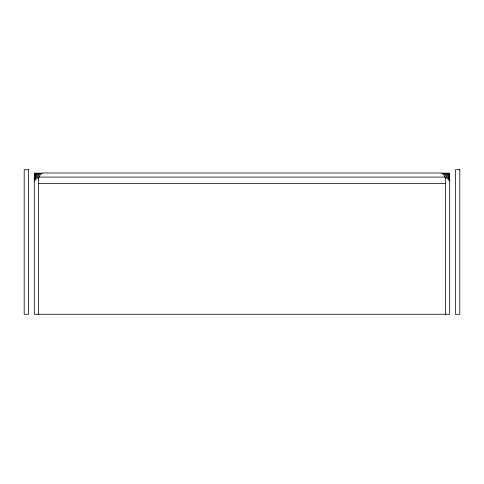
<?xml version="1.0" encoding="UTF-8"?>
<svg xmlns="http://www.w3.org/2000/svg" width="484" height="484" viewBox="0 0 484 484"><rect width="100%" height="100%" fill="white"/><g stroke="black" fill="none" stroke-linecap="round" stroke-linejoin="round"><path stroke-width="0.73" d="M42.471 173.006L441.529 173.006M42.332 173.145L34.431 173.145L34.431 181.046M441.668 173.145L449.569 173.145L449.569 181.046M41.92 173.55L34.836 173.55L34.836 180.641M442.08 173.55L449.164 173.55L449.164 180.641M41.273 174.204L35.489 174.204L35.489 179.987M442.727 174.204L448.511 174.204L448.511 179.987M40.426 175.051L36.336 175.051L36.336 179.141M443.574 175.051L447.664 175.051L447.664 179.141M38.381 178.154L37.322 178.154L37.322 176.037L39.44 176.037L39.44 177.096M445.619 178.154L446.678 178.154L446.678 176.037L444.56 176.037L444.56 177.096M38.381 183.369L445.619 183.369M449.709 177.096L449.709 314.267L34.291 314.267L34.291 177.096M445.619 314.267L445.619 177.096L38.381 177.096L38.381 314.267M28.562 169.733L24.2 169.733L24.2 314.267L28.562 314.267L28.562 169.733M459.8 169.733L455.438 169.733L455.438 314.267L459.8 314.267L459.8 169.733"/></g></svg>
